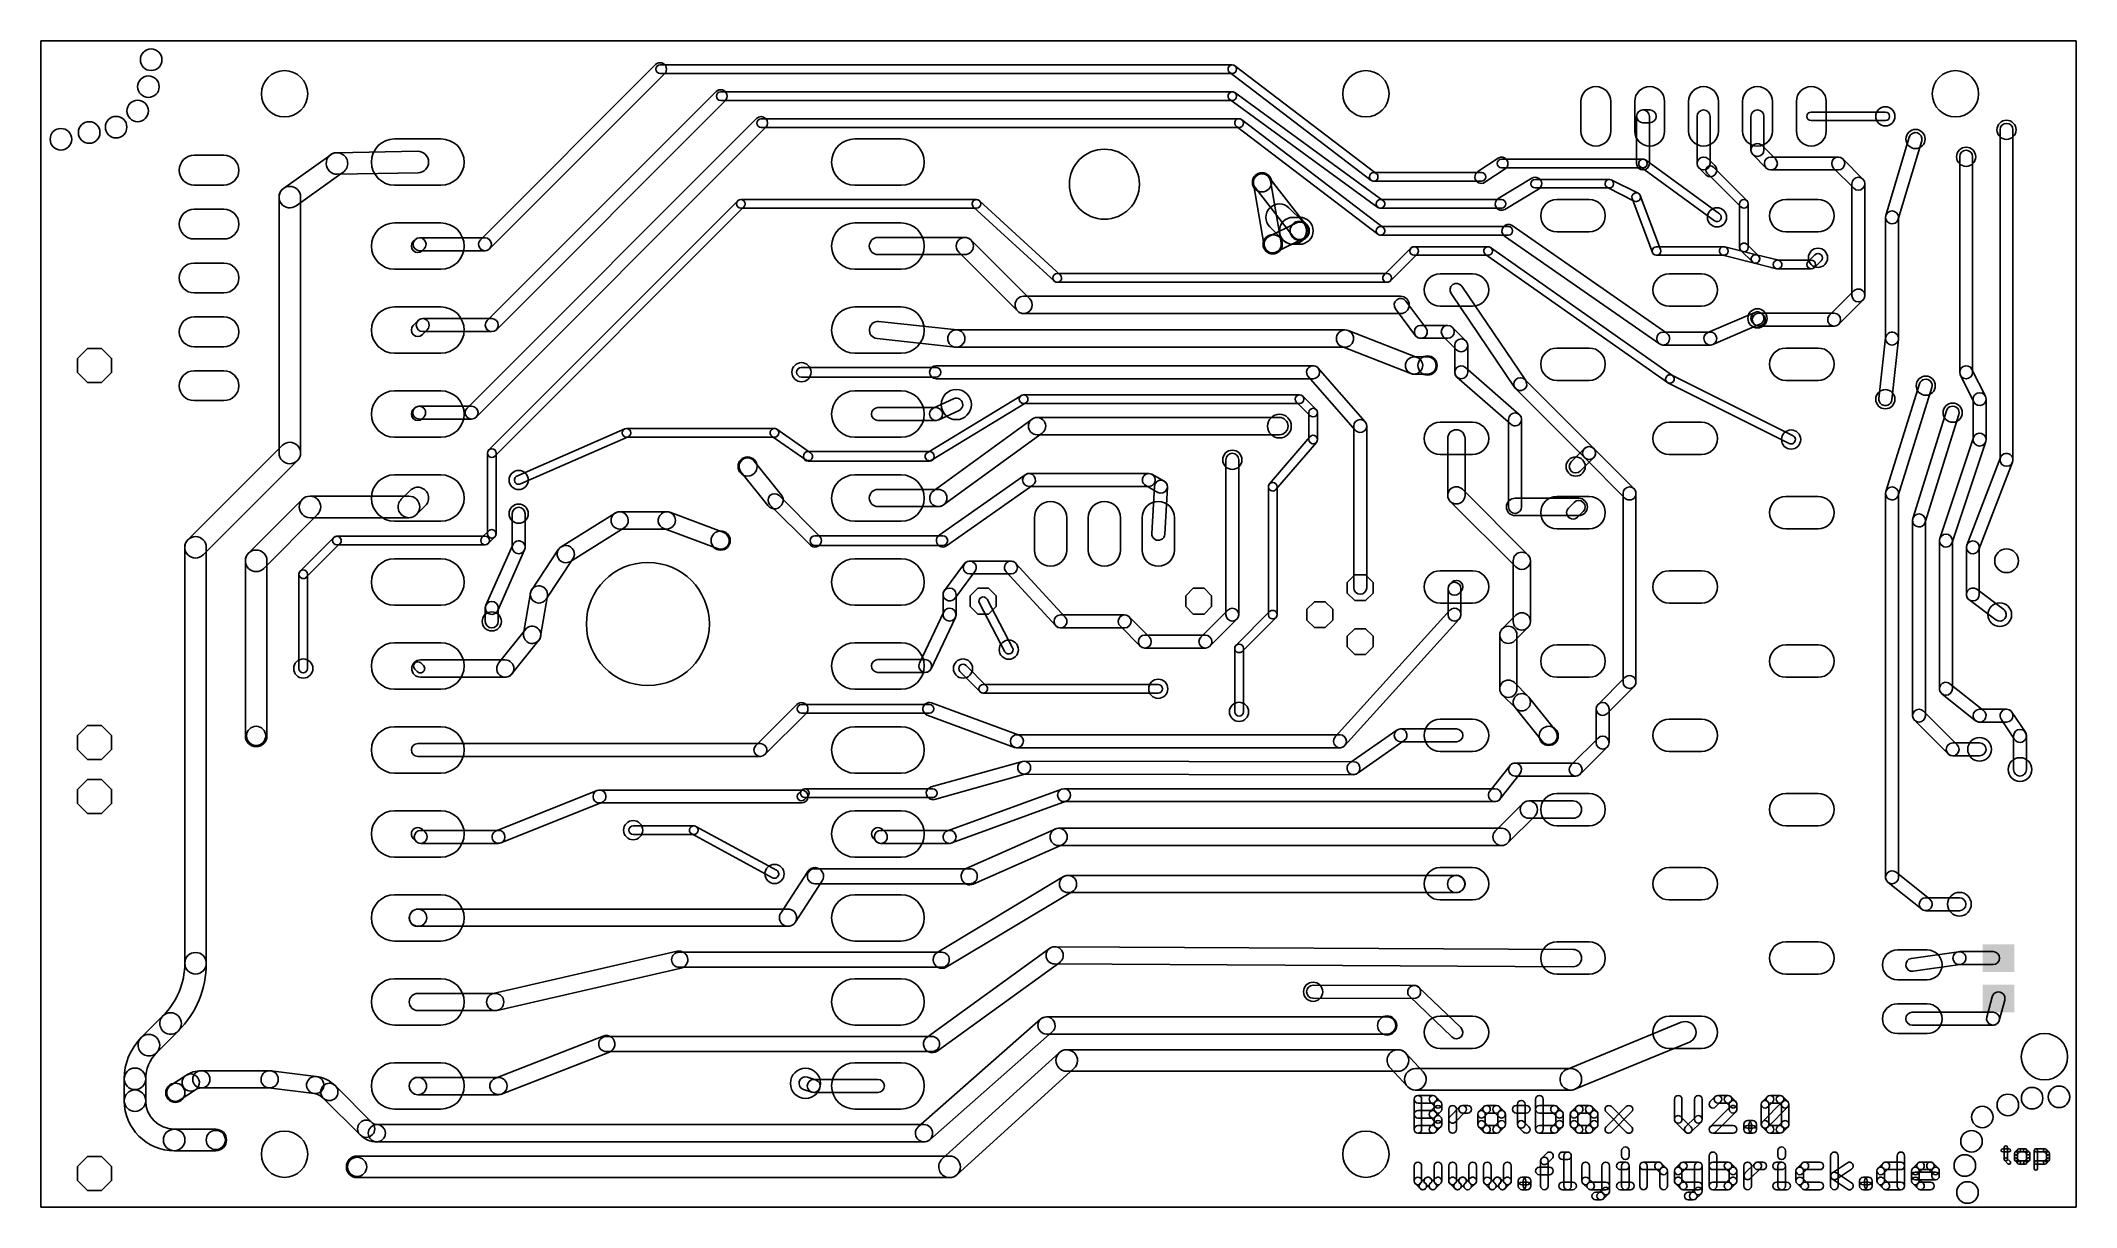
# Model space of a CAD drawing. Extents: x 0 to 96, y 0 to 55.
import ezdxf

# ---------------------------------------------------------------- set-up
doc = ezdxf.new("R2010")
doc.units = 0
for name, color, linetype in [('1', 14, 'CONTINUOUS'), ('17', 94, 'CONTINUOUS'), ('18', 94, 'CONTINUOUS'), ('20', 178, 'CONTINUOUS')]:
    doc.layers.add(name, color=color, linetype=linetype)

# ---------------------------------------------------------------- blocks, each defined once
blk = doc.blocks.new('LONGP100')
blk.add_lwpolyline([(-0.5, -0.5), (0.5, -0.5, 1), (0.5, 0.5), (-0.5, 0.5, 1)], format="xyb", close=True)
blk = doc.blocks.new('OCTAGONP')
blk.add_lwpolyline([(-0.5, -0.2071), (-0.5, 0.2071), (-0.2071, 0.5), (0.2071, 0.5), (0.5, 0.2071), (0.5, -0.2071), (0.2071, -0.5), (-0.2071, -0.5)], close=True)
blk = doc.blocks.new('RECT')
blk.add_solid([(-0.5, -0.5), (0.5, -0.5), (-0.5, 0.5), (0.5, 0.5)])
blk = doc.blocks.new('ROUNDP')
blk.add_circle((0, 0), 0.5)
blk = doc.blocks.new('ROUNDV')
blk.add_circle((0, 0), 0.5)

msp = doc.modelspace()

# ---------------------------------------------------------------- linework, layer by layer
at = {"layer": '1'}
for points in [[(21.1705, 45.187), (29.4255, 53.442, 1), (28.9945, 53.873), (20.7395, 45.618, 1)], [(29.21, 53.4543), (56.1975, 53.4543, 1), (56.1975, 53.8607), (29.21, 53.8607, 1)], [(56.0744, 53.4959), (62.7419, 48.4159, 1), (62.9881, 48.7391), (56.3206, 53.8191, 1)], [(21.488, 41.377), (32.283, 52.172, 1), (31.852, 52.603), (21.057, 41.808, 1)], [(32.0675, 52.1843), (56.1975, 52.1843, 1), (56.1975, 52.5907), (32.0675, 52.5907, 1)], [(56.078, 52.2232), (63.063, 47.1432, 1), (63.302, 47.4718), (56.317, 52.5518, 1)], [(20.5355, 37.2495), (34.188, 50.902, 1), (33.757, 51.333), (20.1045, 37.6805, 1)], [(33.9725, 50.9143), (56.515, 50.9143, 1), (56.515, 51.3207), (33.9725, 51.3207, 1)], [(56.3919, 50.9559), (63.0594, 45.8759, 1), (63.3056, 46.1991), (56.6381, 51.2791, 1)], [(75.8825, 51.7398), (75.565, 51.7398, 1), (75.565, 51.1302), (75.8825, 51.1302, 1)], [(75.2602, 51.435), (75.2602, 49.2125, 1), (75.8698, 49.2125), (75.8698, 51.435, 1)], [(78.1177, 51.435), (78.1177, 49.2125, 1), (78.7273, 49.2125), (78.7273, 51.435, 1)], [(80.6577, 51.435), (80.6577, 49.8475, 1), (81.2673, 49.8475), (81.2673, 51.435, 1)], [(86.995, 51.6382), (83.5025, 51.6382, 1), (83.5025, 51.2318), (86.995, 51.2318, 1)], [(93.0148, 35.2425), (93.0148, 50.8, 1), (92.4052, 50.8), (92.4052, 35.2425, 1)], [(80.747, 49.632), (81.382, 48.997, 1), (81.813, 49.428), (81.178, 50.063, 1)], [(87.6045, 46.5851), (88.7095, 50.2776, 1), (88.1255, 50.4524), (87.0205, 46.7599, 1)], [(13.6747, 49.6259), (11.4522, 48.0384, 1), (12.0428, 47.2116), (14.2653, 48.7991, 1)], [(17.776, 49.7879), (13.961, 49.7204, 1), (13.979, 48.7046), (17.794, 48.7721, 1)], [(68.1141, 48.3239), (69.0666, 48.9589, 1), (68.7284, 49.4661), (67.7759, 48.8311, 1)], [(75.565, 49.4157), (68.8975, 49.4157, 1), (68.8975, 49.0093), (75.565, 49.0093, 1)], [(79.177, 46.8368), (75.6845, 49.3768, 1), (75.4455, 49.0482), (78.938, 46.5082, 1)], [(78.207, 48.997), (78.5245, 48.6795, 1), (78.9555, 49.1105), (78.638, 49.428, 1)], [(78.5963, 48.7513), (80.1838, 47.1638, 1), (80.4712, 47.4512), (78.8837, 49.0387, 1)], [(81.5975, 48.9077), (84.7725, 48.9077, 1), (84.7725, 49.5173), (81.5975, 49.5173, 1)], [(84.557, 48.997), (85.5095, 48.0445, 1), (85.9405, 48.4755), (84.988, 49.428, 1)], [(90.5002, 49.53), (90.5002, 39.37, 1), (91.1098, 39.37), (91.1098, 49.53, 1)], [(11.2395, 47.625), (11.2395, 35.56, 1), (12.2555, 35.56), (12.2555, 47.625, 1)], [(58.5029, 45.4721), (57.9949, 48.3931, 1), (57.1941, 48.2539), (57.7021, 45.3329, 1)], [(57.2737, 48.074), (59.0517, 45.788, 1), (59.6933, 46.287), (57.9153, 48.573, 1)], [(62.865, 48.3743), (67.945, 48.3743, 1), (67.945, 48.7807), (62.865, 48.7807, 1)], [(69.0543, 47.0461), (70.6418, 47.9986, 1), (70.3282, 48.5214), (68.7407, 47.5689, 1)], [(70.485, 48.0568), (73.9775, 48.0568, 1), (73.9775, 48.4632), (70.485, 48.4632, 1)], [(75.3384, 47.8067), (74.0684, 48.4417, 1), (73.8866, 48.0783), (75.1566, 47.4433, 1)], [(85.4202, 48.26), (85.4202, 42.9895, 1), (86.0298, 42.9895), (86.0298, 48.26, 1)], [(21.4162, 35.4163), (33.1637, 47.1638, 1), (32.8763, 47.4512), (21.1288, 35.7037, 1)], [(33.02, 47.1043), (44.1325, 47.1043, 1), (44.1325, 47.5107), (33.02, 47.5107, 1)], [(43.9952, 47.1577), (47.8052, 43.6652, 1), (48.0798, 43.9648), (44.2698, 47.4573, 1)], [(59.504, 46.4865), (58.869, 47.1215, 1), (57.971, 46.2235), (58.606, 45.5885, 1)], [(63.1825, 47.1043), (68.8975, 47.1043, 1), (68.8975, 47.5107), (63.1825, 47.5107, 1)], [(76.3903, 45.1563), (75.4378, 47.6963, 1), (75.0572, 47.5537), (76.0097, 45.0137, 1)], [(80.1243, 47.3075), (80.1243, 45.2531, 1), (80.5307, 45.2531), (80.5307, 47.3075, 1)], [(59.1908, 46.401), (57.9208, 45.766, 1), (58.2842, 45.039), (59.5542, 45.674, 1)], [(59.3725, 46.6725), (59.055, 46.6725, 1), (59.055, 45.4025), (59.3725, 45.4025, 1)], [(63.1825, 45.8343), (69.215, 45.8343, 1), (69.215, 46.2407), (63.1825, 46.2407, 1)], [(69.0409, 45.7873), (76.3434, 40.7073, 1), (76.6916, 41.2077), (69.3891, 46.2877, 1)], [(87.6173, 40.9575), (87.6173, 46.6725, 1), (87.0077, 46.6725), (87.0077, 40.9575, 1)], [(18.0005, 45.1045), (18.083, 45.187, 1), (17.652, 45.618), (17.5695, 45.5355, 1)], [(17.8675, 45.0977), (20.955, 45.0977, 1), (20.955, 45.7073), (17.8675, 45.7073, 1)], [(39.485, 44.9136), (43.58, 44.9136, 1), (43.58, 45.7264), (39.485, 45.7264, 1)], [(43.2926, 45.0326), (46.0676, 42.2576, 1), (46.6424, 42.8324), (43.8674, 45.6074, 1)], [(63.6437, 43.6713), (64.9137, 44.9413, 1), (64.6263, 45.2287), (63.3563, 43.9587, 1)], [(64.77, 44.8818), (68.2625, 44.8818, 1), (68.2625, 45.2882), (64.77, 45.2882, 1)], [(68.1456, 44.9188), (76.7181, 38.8863, 1), (76.9519, 39.2187), (68.3794, 45.2512, 1)], [(79.375, 45.2882), (76.2, 45.2882, 1), (76.2, 44.8818), (79.375, 44.8818, 1)], [(80.9184, 44.9086), (79.4243, 45.2821, 1), (79.3257, 44.8879), (80.8198, 44.5143, 1)], [(80.1838, 45.1094), (80.7254, 44.5678, 1), (81.0128, 44.8552), (80.4712, 45.3968, 1)], [(81.9643, 44.6471), (80.9184, 44.9086, 1), (80.8198, 44.5143), (81.8657, 44.2529, 1)], [(83.5025, 44.6532), (81.915, 44.6532, 1), (81.915, 44.2468), (83.5025, 44.2468, 1)], [(83.6763, 44.9112), (83.3588, 44.5937, 1), (83.6462, 44.3063), (83.9637, 44.6238, 1)], [(47.9425, 43.6118), (63.5, 43.6118, 1), (63.5, 44.0182), (47.9425, 44.0182, 1)], [(66.5128, 43.0789), (69.5278, 38.6339, 1), (70.0322, 38.9761), (67.0172, 43.4211, 1)], [(85.5095, 43.205), (84.3665, 42.062, 1), (84.7975, 41.631), (85.9405, 42.774, 1)], [(46.355, 42.1386), (64.135, 42.1386, 1), (64.135, 42.9514), (46.355, 42.9514, 1)], [(63.8912, 42.3621), (64.8437, 41.0921, 1), (65.3313, 41.4579), (64.3788, 42.7279, 1)], [(18.0005, 41.1445), (18.233, 41.377, 1), (17.802, 41.808), (17.5695, 41.5755, 1)], [(18.0175, 41.2877), (21.2725, 41.2877, 1), (21.2725, 41.8973), (18.0175, 41.8973, 1)], [(39.441, 40.956), (43.136, 40.5535, 1), (43.224, 41.3615), (39.529, 41.764, 1)], [(43.18, 40.5511), (61.51, 40.5511, 1), (61.51, 41.3639), (43.18, 41.3639, 1)], [(61.3625, 40.5788), (64.6225, 39.3088, 1), (64.9175, 40.0662), (61.6575, 41.3362, 1)], [(65.0875, 40.9702), (66.3575, 40.9702, 1), (66.3575, 41.5798), (65.0875, 41.5798, 1)], [(66.142, 41.0595), (66.777, 40.4245, 1), (67.208, 40.8555), (66.573, 41.4905, 1)], [(78.8601, 40.6773), (81.0826, 41.6298, 1), (80.8424, 42.1902), (78.6199, 41.2377, 1)], [(81.2415, 42.062), (81.178, 42.1255, 1), (80.747, 41.6945), (80.8105, 41.631, 1)], [(84.582, 42.1513), (81.026, 42.1513, 1), (81.026, 41.5417), (84.582, 41.5417, 1)], [(66.6877, 40.64), (66.6877, 39.37, 1), (67.2973, 39.37), (67.2973, 40.64, 1)], [(76.5175, 40.6527), (78.74, 40.6527, 1), (78.74, 41.2623), (76.5175, 41.2623, 1)], [(87.2979, 38.0639), (87.6154, 40.9239, 1), (87.0096, 40.9911), (86.6921, 38.1311, 1)], [(42.2275, 39.5986), (35.8775, 39.5986, 1), (35.8775, 39.1414), (42.2275, 39.1414, 1)], [(60.0075, 39.6748), (42.2275, 39.6748, 1), (42.2275, 39.0652), (60.0075, 39.0652, 1)], [(62.4594, 37.0307), (60.2369, 39.5707, 1), (59.7781, 39.1693), (62.0006, 36.6293, 1)], [(64.77, 39.2811), (65.405, 39.2811, 1), (65.405, 40.0939), (64.77, 40.0939, 1)], [(66.7918, 39.1406), (69.3318, 36.9181, 1), (69.7332, 37.3769), (67.1932, 39.5994, 1)], [(90.5324, 39.2337), (91.1674, 37.9637, 1), (91.7126, 38.2363), (91.0776, 39.5063, 1)], [(69.5645, 38.5895), (72.8095, 35.3445, 1), (73.2405, 35.7755), (69.9955, 39.0205, 1)], [(76.7441, 38.8708), (82.4591, 36.0133, 1), (82.6409, 36.3767), (76.9259, 39.2342, 1)], [(87.6034, 33.5641), (89.1909, 38.6441, 1), (88.6091, 38.8259), (87.0216, 33.7459, 1)], [(91.1352, 38.1), (91.1352, 36.195, 1), (91.7448, 36.195), (91.7448, 38.1, 1)], [(18.0005, 37.1845), (18.0655, 37.2495, 1), (17.6345, 37.6805), (17.5695, 37.6155, 1)], [(17.85, 37.1602), (20.32, 37.1602, 1), (20.32, 37.7698), (17.85, 37.7698, 1)], [(39.485, 37.0952), (42.226, 37.0952, 1), (42.226, 37.7048), (39.485, 37.7048, 1)], [(46.2495, 38.2737), (41.8045, 35.5749, 1), (42.0155, 35.2276), (46.4605, 37.9263, 1)], [(42.3551, 37.1239), (43.3091, 37.5699, 1), (43.0509, 38.1221), (42.0969, 37.6761, 1)], [(59.3725, 38.3032), (46.355, 38.3032, 1), (46.355, 37.8968), (59.3725, 37.8968, 1)], [(60.1512, 37.6087), (59.5162, 38.2437, 1), (59.2288, 37.9563), (59.8638, 37.3213, 1)], [(60.2107, 36.195), (60.2107, 37.465, 1), (59.8043, 37.465), (59.8043, 36.195, 1)], [(69.2277, 37.1475), (69.2277, 33.02, 1), (69.8373, 33.02), (69.8373, 37.1475, 1)], [(88.8734, 32.2941), (90.4609, 37.3741, 1), (89.8791, 37.5559), (88.2916, 32.4759, 1)], [(27.5411, 36.6987), (22.4611, 34.4762, 1), (22.6239, 34.1038), (27.7039, 36.3263, 1)], [(34.6075, 36.7157), (27.6225, 36.7157, 1), (27.6225, 36.3093), (34.6075, 36.3093, 1)], [(36.3115, 35.5677), (34.724, 36.679, 1), (34.491, 36.346), (36.0785, 35.2348, 1)], [(42.5691, 33.1114), (47.2291, 36.5014, 1), (46.7509, 37.1586), (42.0909, 33.7686, 1)], [(46.99, 36.4236), (58.42, 36.4236, 1), (58.42, 37.2364), (46.99, 37.2364, 1)], [(62.5348, 29.21), (62.5348, 36.83, 1), (61.9252, 36.83), (61.9252, 29.21, 1)], [(66.3586, 36.25), (66.3586, 33.565, 1), (67.1714, 33.565), (67.1714, 36.25, 1)], [(91.1508, 36.2914), (89.5633, 31.5289, 1), (90.1417, 31.3361), (91.7292, 36.0986, 1)], [(11.3883, 35.9192), (6.9433, 31.4742, 1), (7.6617, 30.7558), (12.1067, 35.2008, 1)], [(21.4757, 31.75), (21.4757, 35.56, 1), (21.0693, 35.56), (21.0693, 31.75, 1)], [(41.91, 35.6299), (36.195, 35.6299, 1), (36.195, 35.1727), (41.91, 35.1727, 1)], [(56.5023, 27.94), (56.5023, 35.2425, 1), (55.8927, 35.2425), (55.8927, 27.94, 1)], [(58.2568, 33.8403), (60.1618, 36.0628, 1), (59.8532, 36.3272), (57.9482, 34.1047, 1)], [(72.6055, 34.7095), (73.2405, 35.3445, 1), (72.8095, 35.7755), (72.1745, 35.1405, 1)], [(72.8095, 35.3445), (74.7145, 33.4395, 1), (75.1455, 33.8705), (73.2405, 35.7755, 1)], [(91.407, 31.0056), (92.9945, 35.1331, 1), (92.4255, 35.3519), (90.838, 31.2244, 1)], [(33.0202, 34.6711), (34.2902, 33.0836, 1), (34.9248, 33.5914), (33.6548, 35.1789, 1)], [(46.4337, 34.5393), (42.3697, 31.6818, 1), (42.7203, 31.1832), (46.7843, 34.0407, 1)], [(52.2605, 34.5948), (46.609, 34.5948, 1), (46.609, 33.9852), (52.2605, 33.9852, 1)], [(52.98, 34.2389), (52.4085, 34.5564, 1), (52.1125, 34.0236), (52.684, 33.7061, 1)], [(17.7242, 32.6608), (18.1442, 33.0808, 1), (17.4258, 33.7992), (17.0058, 33.3792, 1)], [(34.392, 33.122), (36.297, 31.217, 1), (36.728, 31.648), (34.823, 33.553, 1)], [(39.485, 33.0336), (42.33, 33.0336, 1), (42.33, 33.8464), (39.485, 33.8464, 1)], [(53.0093, 31.7326), (53.1363, 33.9551, 1), (52.5277, 33.9899), (52.4007, 31.7674, 1)], [(58.3057, 27.94), (58.3057, 33.9725, 1), (57.8993, 33.9725), (57.8993, 27.94, 1)], [(66.4776, 33.2776), (69.5626, 30.1926, 1), (70.1374, 30.7674), (67.0524, 33.8524, 1)], [(74.6252, 33.655), (74.6252, 24.765, 1), (75.2348, 24.765), (75.2348, 33.655, 1)], [(87.6173, 15.5575), (87.6173, 33.655, 1), (87.0077, 33.655), (87.0077, 15.5575, 1)], [(10.5192, 30.1208), (13.0592, 32.6608, 1), (12.3408, 33.3792), (9.8008, 30.8392, 1)], [(12.7, 32.512), (17.365, 32.512, 1), (17.365, 33.528), (12.7, 33.528, 1)], [(22.8473, 31.115), (22.8473, 32.7025, 1), (22.2377, 32.7025), (22.2377, 31.115, 1)], [(27.0896, 32.7296), (24.5496, 31.1421, 1), (24.9804, 30.4529), (27.5204, 32.0404, 1)], [(29.5275, 32.7914), (27.305, 32.7914, 1), (27.305, 31.9786), (29.5275, 31.9786, 1)], [(32.2102, 31.813), (29.6702, 32.7655, 1), (29.3848, 32.0045), (31.9248, 31.052, 1)], [(69.5325, 32.6136), (72.535, 32.6136, 1), (72.535, 33.4264), (69.5325, 33.4264, 1)], [(72.3195, 33.2355), (72.0495, 32.9655, 1), (72.4805, 32.5345), (72.7505, 32.8045, 1)], [(88.8873, 23.1775), (88.8873, 32.385, 1), (88.2777, 32.385), (88.2777, 23.1775, 1)], [(21.0987, 31.2888), (21.4162, 31.6063, 1), (21.1288, 31.8937), (20.8113, 31.5762, 1)], [(89.5477, 31.4325), (89.5477, 24.4475, 1), (90.1573, 24.4475), (90.1573, 31.4325, 1)], [(6.7945, 31.115), (6.7945, 11.506, 1), (7.8105, 11.506), (7.8105, 31.115, 1)], [(10.668, 22.225), (10.668, 30.48, 1), (9.652, 30.48), (9.652, 22.225, 1)], [(12.5262, 29.7013), (14.1137, 31.2888, 1), (13.8263, 31.5762), (12.2388, 29.9887, 1)], [(13.97, 31.2293), (20.955, 31.2293, 1), (20.955, 31.6357), (13.97, 31.6357, 1)], [(21.551, 28.1337), (22.821, 30.9912, 1), (22.264, 31.2388), (20.994, 28.3813, 1)], [(24.4269, 31.0229), (23.1569, 29.1179, 1), (23.8331, 28.6671), (25.1031, 30.5721, 1)], [(42.545, 31.6611), (36.5125, 31.6611, 1), (36.5125, 31.2039), (42.545, 31.2039, 1)], [(69.4436, 30.48), (69.4436, 27.6225, 1), (70.2564, 27.6225), (70.2564, 30.48, 1)], [(91.4273, 28.8925), (91.4273, 31.115, 1), (90.8177, 31.115), (90.8177, 28.8925, 1)], [(12.5857, 25.4), (12.5857, 29.845, 1), (12.1793, 29.845), (12.1793, 25.4, 1)], [(43.1063, 28.7096), (44.0588, 29.9796, 1), (43.5712, 30.3454), (42.6187, 29.0754, 1)], [(43.815, 29.8577), (45.755, 29.8577, 1), (45.755, 30.4673), (43.815, 30.4673, 1)], [(45.5308, 29.956), (47.8708, 27.416, 1), (48.3192, 27.829), (45.9792, 30.369, 1)], [(23.0941, 28.9593), (22.7766, 27.0543, 1), (23.5784, 26.9207), (23.8959, 28.8257, 1)], [(43.1673, 27.94), (43.1673, 28.8925, 1), (42.5577, 28.8925), (42.5577, 27.94, 1)], [(66.8905, 28.9445), (66.9805, 29.0345, 1), (66.5495, 29.4655), (66.4595, 29.3755, 1)], [(66.9798, 27.94), (66.9798, 29.16, 1), (66.3702, 29.16), (66.3702, 27.94, 1)], [(92.5754, 28.1838), (91.3054, 29.1363, 1), (90.9396, 28.6487), (92.2096, 27.6962, 1)], [(21.5773, 27.6225), (21.5773, 28.2575, 1), (20.9677, 28.2575), (20.9677, 27.6225, 1)], [(41.9878, 25.3892), (43.1378, 27.8092, 1), (42.5872, 28.0708), (41.4372, 25.6508, 1)], [(45.8362, 26.3838), (44.6297, 28.6698, 1), (44.2703, 28.4802), (45.4768, 26.1942, 1)], [(48.095, 27.3177), (51.1175, 27.3177, 1), (51.1175, 27.9273), (48.095, 27.9273, 1)], [(50.902, 27.407), (51.8545, 26.4545, 1), (52.2855, 26.8855), (51.333, 27.838, 1)], [(55.143, 26.4545), (56.413, 27.7245, 1), (55.982, 28.1555), (54.712, 26.8855, 1)], [(56.6587, 26.2088), (58.2462, 27.7963, 1), (57.9588, 28.0837), (56.3713, 26.4962, 1)], [(61.5036, 21.7666), (66.9011, 27.7356, 1), (66.4489, 28.1444), (61.0514, 22.1754, 1)], [(69.5626, 27.9099), (68.9276, 27.2749, 1), (69.5024, 26.7001), (70.1374, 27.3351, 1)], [(22.8602, 27.2414), (21.5902, 25.6539, 1), (22.2248, 25.1461), (23.4948, 26.7336, 1)], [(52.07, 26.3652), (54.9275, 26.3652, 1), (54.9275, 26.9748), (52.07, 26.9748, 1)], [(68.8086, 26.9875), (68.8086, 24.4475, 1), (69.6214, 24.4475), (69.6214, 26.9875, 1)], [(56.7182, 23.3585), (56.7182, 26.3525, 1), (56.3118, 26.3525), (56.3118, 23.3585, 1)], [(21.9075, 25.8064), (17.905, 25.8064, 1), (17.905, 24.9936), (21.9075, 24.9936, 1)], [(18.0487, 25.5437), (17.9287, 25.6637, 1), (17.6413, 25.3763), (17.7613, 25.2563, 1)], [(39.485, 25.2152), (41.7125, 25.2152, 1), (41.7125, 25.8248), (39.485, 25.8248, 1)], [(44.5937, 24.5912), (43.6412, 25.5437, 1), (43.3538, 25.2563), (44.3063, 24.3038, 1)], [(74.7145, 24.9805), (73.4445, 23.7105, 1), (73.8755, 23.2795), (75.1455, 24.5495, 1)], [(52.705, 24.6507), (44.45, 24.6507, 1), (44.45, 24.2443), (52.705, 24.2443, 1)], [(68.9276, 24.1601), (69.5626, 23.5251, 1), (70.1374, 24.0999), (69.5024, 24.7349, 1)], [(69.5327, 23.5586), (70.8027, 21.9711, 1), (71.4373, 22.4789), (70.1673, 24.0664, 1)], [(89.6621, 24.2095), (91.2496, 22.9395, 1), (91.6304, 23.4155), (90.0429, 24.6855, 1)], [(34.158, 21.3445), (36.093, 23.2795, 1), (35.662, 23.7105), (33.727, 21.7755, 1)], [(35.8775, 23.2918), (41.91, 23.2918, 1), (41.91, 23.6982), (35.8775, 23.6982, 1)], [(41.8044, 23.2091), (45.9319, 21.6851, 1), (46.1431, 22.2569), (42.0156, 23.7809, 1)], [(73.3552, 23.495), (73.3552, 21.9075, 1), (73.9648, 21.9075), (73.9648, 23.495, 1)], [(90.3855, 21.8055), (88.798, 23.393, 1), (88.367, 22.962), (89.9545, 21.3745, 1)], [(91.44, 22.8727), (92.71, 22.8727, 1), (92.71, 23.4823), (91.44, 23.4823, 1)], [(92.4564, 23.0084), (93.0914, 22.0559, 1), (93.5986, 22.3941), (92.9636, 23.3466, 1)], [(46.0375, 21.6662), (61.2775, 21.6662, 1), (61.2775, 22.2758), (46.0375, 22.2758, 1)], [(63.9607, 22.5001), (61.7382, 20.9511, 1), (62.0868, 20.4509), (64.3093, 21.9999, 1)], [(66.765, 22.5548), (64.135, 22.5548, 1), (64.135, 21.9452), (66.765, 21.9452, 1)], [(73.4445, 22.123), (72.1745, 20.853, 1), (72.6055, 20.422), (73.8755, 21.692, 1)], [(93.0402, 22.225), (93.0402, 20.6375, 1), (93.6498, 20.6375), (93.6498, 22.225, 1)], [(17.785, 21.2552), (33.9425, 21.2552, 1), (33.9425, 21.8648), (17.785, 21.8648, 1)], [(91.44, 21.8948), (90.17, 21.8948, 1), (90.17, 21.2852), (91.44, 21.2852, 1)], [(46.2983, 21.0196), (41.987, 19.8199, 1), (42.1505, 19.2326), (46.4617, 20.4324, 1)], [(61.913, 21.0058), (46.3805, 21.0308, 1), (46.3795, 20.4212), (61.912, 20.3962, 1)], [(69.2933, 20.8264), (68.3408, 19.6199, 1), (68.8192, 19.2421), (69.7717, 20.4486, 1)], [(72.39, 20.9423), (69.5325, 20.9423, 1), (69.5325, 20.3327), (72.39, 20.3327, 1)], [(26.2393, 19.6505), (21.4768, 17.7455, 1), (21.7032, 17.1795), (26.4657, 19.0845, 1)], [(35.8775, 19.6723), (26.3525, 19.6723, 1), (26.3525, 19.0627), (35.8775, 19.0627, 1)], [(35.8926, 19.6699), (35.7338, 19.5112, 1), (36.0212, 19.2238), (36.1799, 19.3826, 1)], [(42.0688, 19.7294), (36.0363, 19.7294, 1), (36.0363, 19.3231), (42.0688, 19.3231, 1)], [(48.1556, 19.7174), (42.7581, 17.7489, 1), (42.9669, 17.1761), (48.3644, 19.1446, 1)], [(68.58, 19.7358), (48.26, 19.7358, 1), (48.26, 19.1262), (68.58, 19.1262, 1)], [(69.1849, 17.1751), (70.4724, 18.4626, 1), (69.8976, 19.0374), (68.6101, 17.7499, 1)], [(70.185, 18.3436), (72.265, 18.3436, 1), (72.265, 19.1564), (70.185, 19.1564, 1)], [(18.138, 17.678), (18.0005, 17.8155, 1), (17.5695, 17.3845), (17.707, 17.247, 1)], [(21.59, 17.7673), (17.9225, 17.7673, 1), (17.9225, 17.1577), (21.59, 17.1577, 1)], [(30.7975, 17.9832), (27.94, 17.9832, 1), (27.94, 17.5768), (30.7975, 17.5768, 1)], [(34.7043, 15.8949), (30.8943, 17.9587, 1), (30.7007, 17.6013), (34.5107, 15.5376, 1)], [(39.838, 17.678), (39.7005, 17.8155, 1), (39.2695, 17.3845), (39.407, 17.247, 1)], [(42.8625, 17.7673), (39.6225, 17.7673, 1), (39.6225, 17.1577), (42.8625, 17.1577, 1)], [(43.9794, 15.2366), (48.1704, 17.0908, 1), (47.8416, 17.8342), (43.6506, 15.98, 1)], [(48.006, 17.0561), (68.8975, 17.0561, 1), (68.8975, 17.8689), (48.006, 17.8689, 1)], [(35.5833, 13.4312), (36.8533, 15.387, 1), (36.1717, 15.8296), (34.9017, 13.8738, 1)], [(36.5125, 15.2527), (43.815, 15.2527, 1), (43.815, 15.9639), (36.5125, 15.9639, 1)], [(48.2416, 15.5886), (42.2853, 12.0199, 1), (42.7031, 11.3227), (48.6594, 14.8914, 1)], [(66.755, 15.6464), (48.4505, 15.6464, 1), (48.4505, 14.8336), (66.755, 14.8336, 1)], [(66.4776, 15.5374), (66.4676, 15.5274, 1), (67.0424, 14.9526), (67.0524, 14.9626, 1)], [(89.0904, 14.5255), (87.5029, 15.7955, 1), (87.1221, 15.3195), (88.7096, 14.0495, 1)], [(90.4875, 14.5923), (88.9, 14.5923, 1), (88.9, 13.9827), (90.4875, 13.9827, 1)], [(18.0724, 13.3526), (18.0849, 13.3651, 1), (17.5101, 13.9399), (17.4976, 13.9274, 1)], [(17.7975, 13.2461), (35.2425, 13.2461, 1), (35.2425, 14.0589), (17.7975, 14.0589, 1)], [(5.767, 9.0254, 1), (6.4854, 8.307, 0.1989), (7.8105, 11.506, 1), (6.7945, 11.506, -0.1989)], [(30.0208, 12.0674), (21.3441, 10.0761, 1), (21.5259, 9.2839), (30.2026, 11.2752, 1)], [(42.4942, 12.0269), (30.1117, 12.0269, 1), (30.1117, 11.3157), (42.4942, 11.3157, 1)], [(42.2752, 7.3669), (48.0562, 11.5477, 1), (47.5798, 12.2063), (41.7988, 8.0255, 1)], [(47.8159, 11.4706), (72.2629, 11.3436, 1), (72.2671, 12.1564), (47.8201, 12.2834, 1)], [(88.3081, 11.1283), (90.5306, 11.4458, 1), (90.4444, 12.0492), (88.2219, 11.7317, 1)], [(90.4875, 11.4427), (92.075, 11.4427, 1), (92.075, 12.0523), (90.4875, 12.0523, 1)], [(21.435, 10.0864), (17.785, 10.0864, 1), (17.785, 9.2736), (21.435, 9.2736, 1)], [(64.7753, 10.4598), (60.0078, 10.4648, 1), (60.0072, 9.8552), (64.7747, 9.8502, 1)], [(66.9758, 8.4702), (64.9858, 10.3752, 1), (64.5642, 9.9348), (66.5542, 8.0298, 1)], [(92.3696, 8.8117), (92.6236, 9.7667, 1), (92.0344, 9.9233), (91.7804, 8.9683, 1)], [(5.767, 9.0254), (4.7434, 8.0018, 1), (5.4618, 7.2834), (6.4854, 8.307, 1)], [(41.9243, 3.1873), (47.7028, 8.2673, 1), (47.1662, 8.8777), (41.3877, 3.7977, 1)], [(47.4345, 8.1661), (63.5, 8.1661, 1), (63.5, 8.9789), (47.4345, 8.9789, 1)], [(72.3555, 5.5626), (77.753, 7.7801, 1), (77.367, 8.7199), (71.9695, 6.5024, 1)], [(88.265, 8.5852), (92.075, 8.5852, 1), (92.075, 9.1948), (88.265, 9.1948, 1)], [(5.4618, 7.2834, 1), (4.7434, 8.0018, 0.1989), (3.937, 6.0551, 1), (4.953, 6.0551, -0.1989)], [(21.7377, 5.3364), (26.8177, 7.3176, 1), (26.5223, 8.0748), (21.4423, 6.0936, 1)], [(26.67, 7.3406), (42.037, 7.3406, 1), (42.037, 8.0518), (26.67, 8.0518, 1)], [(43.204, 1.5289), (48.7285, 6.5454, 1), (48.0455, 7.2976), (42.521, 2.2811, 1)], [(48.387, 6.4135), (64.008, 6.4135, 1), (64.008, 7.4295), (48.387, 7.4295, 1)], [(63.6357, 6.5758), (64.4612, 5.6868, 1), (65.2058, 6.3782), (64.3803, 7.2672, 1)], [(3.937, 6.0551), (3.937, 5.0263, 1), (4.953, 5.0263), (4.953, 6.0551, 1)], [(6.5754, 5.0594), (7.3017, 5.5435, 1), (6.8508, 6.2198), (6.1246, 5.7356, 1)], [(7.5744, 5.6261, 1), (7.5744, 6.4389, 0.1481), (6.8508, 6.2198, 1), (7.3017, 5.5435, -0.1481)], [(7.5744, 5.6261), (10.795, 5.6261, 1), (10.795, 6.4389), (7.5744, 6.4389, 1)], [(10.7446, 5.6292), (12.8948, 5.3605, 1), (12.9957, 6.167), (10.8454, 6.4358, 1)], [(13.3254, 5.1499, 1), (13.9001, 5.7246, 0.1668), (12.9957, 6.167, 1), (12.8948, 5.3605, -0.1668)], [(13.3254, 5.1499), (15.0622, 3.4131, 1), (15.6369, 3.9878), (13.9001, 5.7246, 1)], [(17.4976, 5.4326), (17.5026, 5.4276, 1), (18.0774, 6.0024), (18.0724, 6.0074, 1)], [(17.79, 5.3086), (21.59, 5.3086, 1), (21.59, 6.1214), (17.79, 6.1214, 1)], [(36.5459, 6.0106), (36.1599, 6.1326, 1), (35.9761, 5.5514), (36.3621, 5.4294, 1)], [(39.485, 6.0248), (36.454, 6.0248, 1), (36.454, 5.4152), (39.485, 5.4152, 1)], [(64.8335, 5.5245), (72.1625, 5.5245, 1), (72.1625, 6.5405), (64.8335, 6.5405, 1)], [(4.953, 5.0263, 1), (3.937, 5.0263, 0.4142), (6.2963, 2.667, 1), (6.2963, 3.683, -0.4142)], [(65.1256, 3.6703), (65.1256, 5.0939, 1), (64.77, 5.0939), (64.77, 3.6703, 1)], [(64.9478, 4.9161), (65.6596, 4.9161, 1), (65.6596, 5.2717), (64.9478, 5.2717, 1)], [(65.5339, 4.9682), (65.7712, 4.7309, 1), (66.0226, 4.9824), (65.7853, 5.2196, 1)], [(65.7191, 4.8566), (65.7191, 4.6194, 1), (66.0747, 4.6194), (66.0747, 4.8566, 1)], [(69.6459, 4.8566), (69.6459, 3.9076, 1), (70.0015, 3.9076), (70.0015, 4.8566, 1)], [(70.5, 5.0939), (70.5, 3.6703, 1), (70.8556, 3.6703), (70.8556, 5.0939, 1)], [(77.0487, 5.0939), (77.0487, 4.1448, 1), (77.4043, 4.1448), (77.4043, 5.0939, 1)], [(78.3533, 4.1448), (78.3533, 5.0939, 1), (77.9977, 5.0939), (77.9977, 4.1448, 1)], [(78.9752, 5.2196), (78.7379, 4.9824, 1), (78.9894, 4.7309), (79.2266, 4.9682, 1)], [(79.5754, 5.2717), (79.1009, 5.2717, 1), (79.1009, 4.9161), (79.5754, 4.9161, 1)], [(79.9384, 4.9824), (79.7012, 5.2196, 1), (79.4497, 4.9682), (79.687, 4.7309, 1)], [(79.9905, 4.6194), (79.9905, 4.8566, 1), (79.6349, 4.8566), (79.6349, 4.6194, 1)], [(81.4451, 4.7309), (81.6824, 4.9682, 1), (81.4309, 5.2196), (81.1936, 4.9824, 1)], [(81.4451, 3.7818), (82.3942, 4.7309, 1), (82.1427, 4.9824), (81.1936, 4.0333, 1)], [(81.4972, 3.9076), (81.4972, 4.8566, 1), (81.1416, 4.8566), (81.1416, 3.9076, 1)], [(81.5566, 4.9161), (82.0312, 4.9161, 1), (82.0312, 5.2717), (81.5566, 5.2717, 1)], [(81.9054, 4.9682), (82.1427, 4.7309, 1), (82.3942, 4.9824), (82.1569, 5.2196, 1)], [(82.0906, 4.8566), (82.0906, 3.9076, 1), (82.4462, 3.9076), (82.4462, 4.8566, 1)], [(15.6369, 3.9878, 1), (15.0622, 3.4131, 0.1989), (15.8516, 3.0861, 1), (15.8516, 3.8989, -0.1989)], [(15.8516, 3.0861), (41.656, 3.0861, 1), (41.656, 3.8989), (15.8516, 3.8989, 1)], [(64.9478, 4.2043), (65.6596, 4.2043, 1), (65.6596, 4.5599), (64.9478, 4.5599, 1)], [(65.6596, 3.8481), (64.9478, 3.8481, 1), (64.9478, 3.4925), (65.6596, 3.4925, 1)], [(65.7712, 4.7451), (65.5339, 4.5078, 1), (65.7853, 4.2564), (66.0226, 4.4937, 1)], [(65.5339, 4.2564), (65.7712, 4.0191, 1), (66.0226, 4.2706), (65.7853, 4.5078, 1)], [(65.7712, 4.0333), (65.5339, 3.796, 1), (65.7853, 3.5446), (66.0226, 3.7818, 1)], [(65.7191, 4.1448), (65.7191, 3.9076, 1), (66.0747, 3.9076), (66.0747, 4.1448, 1)], [(66.7107, 4.0191), (67.1852, 4.4937, 1), (66.9338, 4.7451), (66.4592, 4.2706, 1)], [(66.7628, 3.6703), (66.7628, 4.6194, 1), (66.4072, 4.6194), (66.4072, 3.6703, 1)], [(67.0595, 4.4416), (67.2968, 4.4416, 1), (67.2968, 4.7972), (67.0595, 4.7972, 1)], [(68.0608, 4.7451), (67.8235, 4.5078, 1), (68.075, 4.2564), (68.3122, 4.4937, 1)], [(67.8235, 3.7818), (68.0608, 3.5446, 1), (68.3122, 3.796), (68.075, 4.0333, 1)], [(67.7715, 4.3821), (67.7715, 3.9076, 1), (68.1271, 3.9076), (68.1271, 4.3821, 1)], [(68.6611, 4.7972), (68.1865, 4.7972, 1), (68.1865, 4.4416), (68.6611, 4.4416, 1)], [(68.1865, 3.4925), (68.6611, 3.4925, 1), (68.6611, 3.8481), (68.1865, 3.8481, 1)], [(69.0241, 4.5078), (68.7868, 4.7451, 1), (68.5353, 4.4937), (68.7726, 4.2564, 1)], [(68.7868, 3.5446), (69.0241, 3.7818, 1), (68.7726, 4.0333), (68.5353, 3.796, 1)], [(69.0761, 3.9076), (69.0761, 4.3821, 1), (68.7205, 4.3821), (68.7205, 3.9076, 1)], [(69.5864, 4.4416), (70.0609, 4.4416, 1), (70.0609, 4.7972), (69.5864, 4.7972, 1)], [(69.698, 3.7818), (69.9352, 3.5446, 1), (70.1867, 3.796), (69.9494, 4.0333, 1)], [(71.3897, 4.7972), (70.6778, 4.7972, 1), (70.6778, 4.4416), (71.3897, 4.4416, 1)], [(70.6778, 3.4925), (71.3897, 3.4925, 1), (71.3897, 3.8481), (70.6778, 3.8481, 1)], [(71.7526, 4.5078), (71.5154, 4.7451, 1), (71.2639, 4.4937), (71.5012, 4.2564, 1)], [(71.5154, 3.5446), (71.7526, 3.7818, 1), (71.5012, 4.0333), (71.2639, 3.796, 1)], [(71.8047, 3.9076), (71.8047, 4.3821, 1), (71.4491, 4.3821), (71.4491, 3.9076, 1)], [(72.4265, 4.7451), (72.1893, 4.5078, 1), (72.4407, 4.2564), (72.678, 4.4937, 1)], [(72.1372, 4.3821), (72.1372, 3.9076, 1), (72.4928, 3.9076), (72.4928, 4.3821, 1)], [(72.1893, 3.7818), (72.4265, 3.5446, 1), (72.678, 3.796), (72.4407, 4.0333, 1)], [(73.0268, 4.7972), (72.5523, 4.7972, 1), (72.5523, 4.4416), (73.0268, 4.4416, 1)], [(72.5523, 3.4925), (73.0268, 3.4925, 1), (73.0268, 3.8481), (72.5523, 3.8481, 1)], [(73.3898, 4.5078), (73.1525, 4.7451, 1), (72.9011, 4.4937), (73.1384, 4.2564, 1)], [(73.1525, 3.5446), (73.3898, 3.7818, 1), (73.1384, 4.0333), (72.9011, 3.796, 1)], [(73.4419, 3.9076), (73.4419, 4.3821, 1), (73.0863, 4.3821), (73.0863, 3.9076, 1)], [(73.8264, 4.4937), (74.7755, 3.5446, 1), (75.027, 3.796), (74.0779, 4.7451, 1)], [(74.0779, 3.5446), (75.027, 4.4937, 1), (74.7755, 4.7451), (73.8264, 3.796, 1)], [(77.1007, 4.0191), (77.5753, 3.5446, 1), (77.8267, 3.796), (77.3522, 4.2706, 1)], [(77.8267, 3.5446), (78.3013, 4.0191, 1), (78.0498, 4.2706), (77.5753, 3.796, 1)], [(78.9894, 3.5446), (79.9384, 4.4937, 1), (79.687, 4.7451), (78.7379, 3.796, 1)], [(79.8127, 3.8481), (78.8636, 3.8481, 1), (78.8636, 3.4925), (79.8127, 3.4925, 1)], [(80.6786, 3.6703), (80.6786, 3.9076, 1), (80.323, 3.9076), (80.323, 3.6703, 1)], [(80.5008, 3.7298), (80.7381, 3.7298, 1), (80.7381, 4.0854), (80.5008, 4.0854, 1)], [(80.7381, 3.8481), (80.5008, 3.8481, 1), (80.5008, 3.4925), (80.7381, 3.4925, 1)], [(80.5603, 3.9076), (80.5603, 3.6703, 1), (80.9159, 3.6703), (80.9159, 3.9076, 1)], [(81.6824, 3.796), (81.4451, 4.0333, 1), (81.1936, 3.7818), (81.4309, 3.5446, 1)], [(82.0312, 3.8481), (81.5566, 3.8481, 1), (81.5566, 3.4925), (82.0312, 3.4925, 1)], [(82.1427, 4.0333), (81.9054, 3.796, 1), (82.1569, 3.5446), (82.3942, 3.7818, 1)], [(6.2963, 2.667), (8.255, 2.667, 1), (8.255, 3.683), (6.2963, 3.683, 1)], [(92.6001, 2.8285), (92.6001, 2.2523, 1), (92.7525, 2.2523), (92.7525, 2.8285, 1)], [(14.9225, 1.397), (42.8625, 1.397, 1), (42.8625, 2.413), (14.9225, 2.413, 1)], [(64.77, 1.9524), (64.77, 1.2406, 1), (65.1256, 1.2406), (65.1256, 1.9524, 1)], [(66.0747, 1.2406), (66.0747, 1.9524, 1), (65.7191, 1.9524), (65.7191, 1.2406, 1)], [(66.4072, 1.9524), (66.4072, 1.2406, 1), (66.7628, 1.2406), (66.7628, 1.9524, 1)], [(67.7118, 1.2406), (67.7118, 1.9524, 1), (67.3562, 1.9524), (67.3562, 1.2406, 1)], [(68.0443, 1.9524), (68.0443, 1.2406, 1), (68.3999, 1.2406), (68.3999, 1.9524, 1)], [(69.349, 1.2406), (69.349, 1.9524, 1), (68.9934, 1.9524), (68.9934, 1.2406, 1)], [(71.0408, 2.0639), (71.2781, 2.3012, 1), (71.0267, 2.5526), (70.7894, 2.3154, 1)], [(71.0929, 1.0033), (71.0929, 2.1896, 1), (70.7373, 2.1896), (70.7373, 1.0033, 1)], [(71.7693, 2.2491), (72.0066, 2.2491, 1), (72.0066, 2.6047), (71.7693, 2.6047, 1)], [(71.8288, 2.4269), (71.8288, 1.0033, 1), (72.1844, 1.0033), (72.1844, 2.4269, 1)], [(72.6829, 1.9524), (72.6829, 1.2406, 1), (73.0385, 1.2406), (73.0385, 1.9524, 1)], [(73.632, 1.9524), (73.632, 0.766, 1), (73.9876, 0.766), (73.9876, 1.9524, 1)], [(74.4979, 1.7746), (74.7351, 1.7746, 1), (74.7351, 2.1302), (74.4979, 2.1302, 1)], [(74.5573, 2.6642), (74.5573, 2.4269, 1), (74.9129, 2.4269), (74.9129, 2.6642, 1)], [(74.5573, 1.9524), (74.5573, 1.0033, 1), (74.9129, 1.0033), (74.9129, 1.9524, 1)], [(75.7671, 1.0033), (75.7671, 1.9524, 1), (75.4115, 1.9524), (75.4115, 1.0033, 1)], [(75.5893, 1.7746), (76.3011, 1.7746, 1), (76.3011, 2.1302), (75.5893, 2.1302, 1)], [(76.1754, 1.8267), (76.4127, 1.5894, 1), (76.6641, 1.8408), (76.4268, 2.0781, 1)], [(77.338, 2.0781), (77.1007, 1.8408, 1), (77.3522, 1.5894), (77.5895, 1.8267, 1)], [(78.1755, 2.1302), (77.4637, 2.1302, 1), (77.4637, 1.7746), (78.1755, 1.7746, 1)], [(78.3533, 0.766), (78.3533, 1.9524, 1), (77.9977, 1.9524), (77.9977, 0.766, 1)], [(78.6858, 2.4269), (78.6858, 1.0033, 1), (79.0414, 1.0033), (79.0414, 2.4269, 1)], [(79.5754, 2.1302), (78.8636, 2.1302, 1), (78.8636, 1.7746), (79.5754, 1.7746, 1)], [(79.9384, 1.8408), (79.7012, 2.0781, 1), (79.4497, 1.8267), (79.687, 1.5894, 1)], [(80.6786, 1.0033), (80.6786, 1.9524, 1), (80.323, 1.9524), (80.323, 1.0033, 1)], [(80.6265, 1.3521), (81.101, 1.8267, 1), (80.8496, 2.0781), (80.3751, 1.6036, 1)], [(80.9753, 1.7746), (81.2126, 1.7746, 1), (81.2126, 2.1302), (80.9753, 2.1302, 1)], [(81.8651, 1.7746), (82.1024, 1.7746, 1), (82.1024, 2.1302), (81.8651, 2.1302, 1)], [(81.9245, 2.6642), (81.9245, 2.4269, 1), (82.2802, 2.4269), (82.2802, 2.6642, 1)], [(81.9245, 1.9524), (81.9245, 1.0033, 1), (82.2802, 1.0033), (82.2802, 1.9524, 1)], [(83.0681, 2.0781), (82.8308, 1.8408, 1), (83.0822, 1.5894), (83.3195, 1.8267, 1)], [(83.9056, 2.1302), (83.1938, 2.1302, 1), (83.1938, 1.7746), (83.9056, 1.7746, 1)], [(84.6923, 1.3299), (85.4041, 1.8044, 1), (85.2069, 2.1003), (84.495, 1.6258, 1)], [(84.7715, 1.0033), (84.7715, 2.4269, 1), (84.4159, 2.4269), (84.4159, 1.0033, 1)], [(86.9023, 1.5894), (87.1395, 1.8267, 1), (86.8881, 2.0781), (86.6508, 1.8408, 1)], [(87.0138, 1.7746), (87.7256, 1.7746, 1), (87.7256, 2.1302), (87.0138, 2.1302, 1)], [(87.5478, 2.4269), (87.5478, 1.0033, 1), (87.9034, 1.0033), (87.9034, 2.4269, 1)], [(88.5394, 1.5894), (88.7767, 1.8267, 1), (88.5253, 2.0781), (88.288, 1.8408, 1)], [(88.651, 1.7746), (89.1255, 1.7746, 1), (89.1255, 2.1302), (88.651, 2.1302, 1)], [(88.9998, 1.8267), (89.2371, 1.5894, 1), (89.4885, 1.8408), (89.2512, 2.0781, 1)], [(92.5322, 2.6082), (92.8203, 2.6082, 1), (92.8203, 2.7606), (92.5322, 2.7606, 1)], [(92.6224, 2.1984), (92.7664, 2.0543, 1), (92.8742, 2.1621), (92.7301, 2.3061, 1)], [(93.2461, 2.7383), (93.102, 2.5943, 1), (93.2098, 2.4865), (93.3538, 2.6305, 1)], [(93.0797, 2.5404), (93.0797, 2.2523, 1), (93.2321, 2.2523), (93.2321, 2.5404, 1)], [(93.102, 2.1984), (93.2461, 2.0543, 1), (93.3538, 2.1621), (93.2098, 2.3061, 1)], [(93.588, 2.7606), (93.2999, 2.7606, 1), (93.2999, 2.6082), (93.588, 2.6082, 1)], [(93.2999, 2.032), (93.588, 2.032, 1), (93.588, 2.1844), (93.2999, 2.1844, 1)], [(93.786, 2.5943), (93.6419, 2.7383, 1), (93.5342, 2.6305), (93.6782, 2.4865, 1)], [(93.6419, 2.0543), (93.786, 2.1984, 1), (93.6782, 2.3061), (93.5342, 2.1621, 1)], [(93.8083, 2.2523), (93.8083, 2.5404, 1), (93.6559, 2.5404), (93.6559, 2.2523, 1)], [(94.1676, 1.8201), (94.1676, 2.6844, 1), (94.0152, 2.6844), (94.0152, 1.8201, 1)], [(94.0914, 2.6082), (94.5236, 2.6082, 1), (94.5236, 2.7606), (94.0914, 2.7606, 1)], [(94.5236, 2.1844), (94.0914, 2.1844, 1), (94.0914, 2.032), (94.5236, 2.032, 1)], [(94.4697, 2.6305), (94.6137, 2.4865, 1), (94.7215, 2.5943), (94.5774, 2.7383, 1)], [(94.6137, 2.3061), (94.4697, 2.1621, 1), (94.5774, 2.0543), (94.7215, 2.1984, 1)], [(94.5914, 2.5404), (94.5914, 2.2523, 1), (94.7438, 2.2523), (94.7438, 2.5404, 1)], [(64.8221, 1.1148), (65.0593, 0.8776, 1), (65.3108, 1.129), (65.0735, 1.3663, 1)], [(65.3108, 0.8776), (65.5481, 1.1148, 1), (65.2966, 1.3663), (65.0593, 1.129, 1)], [(65.2966, 1.1148), (65.5339, 0.8776, 1), (65.7853, 1.129), (65.5481, 1.3663, 1)], [(65.7853, 0.8776), (66.0226, 1.1148, 1), (65.7712, 1.3663), (65.5339, 1.129, 1)], [(66.4592, 1.1148), (66.6965, 0.8776, 1), (66.9479, 1.129), (66.7107, 1.3663, 1)], [(66.9479, 0.8776), (67.1852, 1.1148, 1), (66.9338, 1.3663), (66.6965, 1.129, 1)], [(66.9338, 1.1148), (67.171, 0.8776, 1), (67.4225, 1.129), (67.1852, 1.3663, 1)], [(67.4225, 0.8776), (67.6598, 1.1148, 1), (67.4083, 1.3663), (67.171, 1.129, 1)], [(68.0964, 1.1148), (68.3337, 0.8776, 1), (68.5851, 1.129), (68.3478, 1.3663, 1)], [(68.5851, 0.8776), (68.8224, 1.1148, 1), (68.5709, 1.3663), (68.3337, 1.129, 1)], [(68.5709, 1.1148), (68.8082, 0.8776, 1), (69.0596, 1.129), (68.8224, 1.3663, 1)], [(69.0596, 0.8776), (69.2969, 1.1148, 1), (69.0455, 1.3663), (68.8082, 1.129, 1)], [(70.0371, 1.0033), (70.0371, 1.2406, 1), (69.6815, 1.2406), (69.6815, 1.0033, 1)], [(69.8593, 1.0628), (70.0965, 1.0628, 1), (70.0965, 1.4184), (69.8593, 1.4184, 1)], [(70.0965, 1.1811), (69.8593, 1.1811, 1), (69.8593, 0.8255), (70.0965, 0.8255, 1)], [(69.9187, 1.2406), (69.9187, 1.0033, 1), (70.2743, 1.0033), (70.2743, 1.2406, 1)], [(70.6778, 1.5373), (71.1524, 1.5373, 1), (71.1524, 1.8929), (70.6778, 1.8929, 1)], [(71.7693, 0.8255), (72.2438, 0.8255, 1), (72.2438, 1.1811), (71.7693, 1.1811, 1)], [(72.735, 1.1148), (72.9723, 0.8776, 1), (73.2237, 1.129), (72.9864, 1.3663, 1)], [(73.098, 0.8255), (73.8098, 0.8255, 1), (73.8098, 1.1811), (73.098, 1.1811, 1)], [(74.4979, 0.8255), (74.9724, 0.8255, 1), (74.9724, 1.1811), (74.4979, 1.1811, 1)], [(76.3606, 1.7151), (76.3606, 1.0033, 1), (76.7162, 1.0033), (76.7162, 1.7151, 1)], [(77.1007, 1.1148), (77.338, 0.8776, 1), (77.5895, 1.129), (77.3522, 1.3663, 1)], [(77.0487, 1.7151), (77.0487, 1.2406, 1), (77.4043, 1.2406), (77.4043, 1.7151, 1)], [(77.4637, 0.8255), (78.1755, 0.8255, 1), (78.1755, 1.1811), (77.4637, 1.1811, 1)], [(78.8636, 0.8255), (79.5754, 0.8255, 1), (79.5754, 1.1811), (78.8636, 1.1811, 1)], [(79.7012, 0.8776), (79.9384, 1.1148, 1), (79.687, 1.3663), (79.4497, 1.129, 1)], [(79.9905, 1.2406), (79.9905, 1.7151, 1), (79.6349, 1.7151), (79.6349, 1.2406, 1)], [(81.8651, 0.8255), (82.3396, 0.8255, 1), (82.3396, 1.1811), (81.8651, 1.1811, 1)], [(82.7787, 1.7151), (82.7787, 1.2406, 1), (83.1343, 1.2406), (83.1343, 1.7151, 1)], [(82.8308, 1.1148), (83.0681, 0.8776, 1), (83.3195, 1.129), (83.0822, 1.3663, 1)], [(83.1938, 0.8255), (83.9056, 0.8255, 1), (83.9056, 1.1811), (83.1938, 1.1811, 1)], [(85.4041, 1.1512), (84.6923, 1.6258, 1), (84.495, 1.3299), (85.2069, 0.8554, 1)], [(86.1358, 1.0033), (86.1358, 1.2406, 1), (85.7802, 1.2406), (85.7802, 1.0033, 1)], [(85.958, 1.0628), (86.1952, 1.0628, 1), (86.1952, 1.4184), (85.958, 1.4184, 1)], [(86.1952, 1.1811), (85.958, 1.1811, 1), (85.958, 0.8255), (86.1952, 0.8255, 1)], [(86.0174, 1.2406), (86.0174, 1.0033, 1), (86.373, 1.0033), (86.373, 1.2406, 1)], [(86.9544, 1.2406), (86.9544, 1.7151, 1), (86.5987, 1.7151), (86.5987, 1.2406, 1)], [(87.1395, 1.129), (86.9023, 1.3663, 1), (86.6508, 1.1148), (86.8881, 0.8776, 1)], [(87.7256, 1.1811), (87.0138, 1.1811, 1), (87.0138, 0.8255), (87.7256, 0.8255, 1)], [(88.5915, 1.2406), (88.5915, 1.7151, 1), (88.2359, 1.7151), (88.2359, 1.2406, 1)], [(89.3628, 1.6556), (88.4137, 1.6556, 1), (88.4137, 1.3), (89.3628, 1.3, 1)], [(88.7767, 1.129), (88.5394, 1.3663, 1), (88.288, 1.1148), (88.5253, 0.8776, 1)], [(89.1255, 1.1811), (88.651, 1.1811, 1), (88.651, 0.8255), (89.1255, 0.8255, 1)], [(89.185, 1.7151), (89.185, 1.4778, 1), (89.5406, 1.4778), (89.5406, 1.7151, 1)], [(73.5725, 0.7066), (73.3353, 0.7066, 1), (73.3353, 0.351), (73.5725, 0.351, 1)], [(73.6841, 0.8918), (73.4468, 0.6545, 1), (73.6983, 0.403), (73.9355, 0.6403, 1)], [(77.701, 0.351), (77.9383, 0.351, 1), (77.9383, 0.7066), (77.701, 0.7066, 1)], [(78.064, 0.403), (78.3013, 0.6403, 1), (78.0498, 0.8918), (77.8126, 0.6545, 1)]]:
    msp.add_lwpolyline(points, format="xyb", close=True, dxfattribs=at)
at = {"layer": '20'}
for p, q in [((96, 55), (0, 55)), ((0, 55), (0, 0)), ((96, 0), (96, 55)), ((0, 0), (96, 0))]:
    msp.add_line(p, q, dxfattribs=at)
for centre, radius in [((5.207, 54.102), 0.508), ((5.08, 52.832), 0.508), ((11.5, 52.5), 1.0922), ((62.5, 52.5), 1.0922), ((90.3, 52.5), 1.0922), ((4.572, 51.689), 0.508), ((2.286, 50.673), 0.508), ((3.556, 50.927), 0.508), ((0.9525, 50.3555), 0.508), ((50.165, 48.236), 1.651), ((28.635, 27.5), 2.9), ((94.5, 7.1), 1.0922), ((92.7735, 4.826), 0.508), ((93.9165, 5.1435), 0.508), ((95.1865, 5.207), 0.508), ((91.567, 4.2545), 0.508), ((11.5, 2.5), 1.0922), ((62.5, 2.5), 1.0922), ((91.059, 3.1115), 0.508), ((90.7415, 1.9685), 0.508), ((90.8685, 0.6985), 0.508)]:
    msp.add_circle(centre, radius, dxfattribs=at)

# ---------------------------------------------------------------- block references
at = {"layer": '1', "xscale": 1.3, "yscale": 1.5, "rotation": 270}
for p in [(92.329, 11.745), (92.329, 9.845)]:
    msp.add_blockref('RECT', p, dxfattribs=at)
at = {"layer": '17'}
for name, p, xscale, yscale, rotation in [('LONGP100', (73.3425, 51.435), 1.4064, 1.4064, 270), ('LONGP100', (75.8825, 51.435), 1.4064, 1.4064, 270), ('LONGP100', (78.4225, 51.435), 1.4064, 1.4064, 270), ('LONGP100', (80.9625, 51.435), 1.4064, 1.4064, 270), ('LONGP100', (83.5025, 51.435), 1.4064, 1.4064, 270), ('LONGP100', (7.9375, 48.895), 1.4064, 1.4064, 180), ('LONGP100', (7.9375, 46.355), 1.4064, 1.4064, 180), ('LONGP100', (72.265, 46.75), 1.524, 1.524, 180), ('LONGP100', (83.06, 46.75), 1.524, 1.524, 180), ('LONGP100', (7.9375, 43.815), 1.4064, 1.4064, 180), ('LONGP100', (66.765, 43.25), 1.524, 1.524, 180), ('LONGP100', (77.56, 43.25), 1.524, 1.524, 180), ('LONGP100', (7.9375, 41.275), 1.4064, 1.4064, 180), ('OCTAGONP', (2.54, 39.6875), 1.6002, 1.6002, 90), ('LONGP100', (72.265, 39.75), 1.524, 1.524, 180), ('LONGP100', (83.06, 39.75), 1.524, 1.524, 180), ('LONGP100', (7.9375, 38.735), 1.4064, 1.4064, 180), ('ROUNDP', (43.18, 37.846), 1.4224, 1.4224, 180), ('LONGP100', (66.765, 36.25), 1.524, 1.524, 180), ('LONGP100', (77.56, 36.25), 1.524, 1.524, 180), ('LONGP100', (47.625, 31.75), 1.524, 1.524, 90), ('LONGP100', (50.165, 31.75), 1.524, 1.524, 90), ('LONGP100', (52.705, 31.75), 1.524, 1.524, 90), ('LONGP100', (72.265, 32.75), 1.524, 1.524, 180), ('LONGP100', (83.06, 32.75), 1.524, 1.524, 180), ('OCTAGONP', (62.23, 29.21), 1.2192, 1.2192, 90), ('LONGP100', (66.765, 29.25), 1.524, 1.524, 180), ('LONGP100', (77.56, 29.25), 1.524, 1.524, 180), ('OCTAGONP', (60.325, 27.94), 1.2192, 1.2192, 90), ('OCTAGONP', (62.23, 26.67), 1.2192, 1.2192, 90), ('LONGP100', (72.265, 25.75), 1.524, 1.524, 180), ('LONGP100', (83.06, 25.75), 1.524, 1.524, 180), ('OCTAGONP', (2.54, 21.9075), 1.6002, 1.6002, 90), ('LONGP100', (66.765, 22.25), 1.524, 1.524, 180), ('LONGP100', (77.56, 22.25), 1.524, 1.524, 180), ('OCTAGONP', (2.54, 19.3675), 1.6002, 1.6002, 90), ('LONGP100', (72.265, 18.75), 1.524, 1.524, 180), ('LONGP100', (83.06, 18.75), 1.524, 1.524, 180), ('LONGP100', (66.765, 15.25), 1.524, 1.524, 180), ('LONGP100', (77.56, 15.25), 1.524, 1.524, 180), ('LONGP100', (72.265, 11.75), 1.524, 1.524, 180), ('LONGP100', (83.06, 11.75), 1.524, 1.524, 180), ('LONGP100', (88.265, 11.43), 1.4064, 1.4064, 180), ('LONGP100', (66.765, 8.25), 1.524, 1.524, 180), ('LONGP100', (77.56, 8.25), 1.524, 1.524, 180), ('LONGP100', (88.265, 8.89), 1.4064, 1.4064, 180), ('ROUNDP', (36.068, 5.842), 1.4224, 1.4224, 180), ('OCTAGONP', (2.54, 1.5875), 1.6002, 1.6002, 90)]:
    msp.add_blockref(name, p, dxfattribs=dict(at, xscale=xscale, yscale=yscale, rotation=rotation))
for name, p, xscale, yscale in [('LONGP100', (17.785, 49.28), 2.1844, 2.1844), ('LONGP100', (39.485, 49.28), 2.1844, 2.1844), ('LONGP100', (17.785, 45.32), 2.1844, 2.1844), ('LONGP100', (39.485, 45.32), 2.1844, 2.1844), ('LONGP100', (17.785, 41.36), 2.1844, 2.1844), ('LONGP100', (39.485, 41.36), 2.1844, 2.1844), ('LONGP100', (17.785, 37.4), 2.1844, 2.1844), ('LONGP100', (39.485, 37.4), 2.1844, 2.1844), ('LONGP100', (17.785, 33.44), 2.1844, 2.1844), ('LONGP100', (39.485, 33.44), 2.1844, 2.1844), ('LONGP100', (17.785, 29.48), 2.1844, 2.1844), ('LONGP100', (39.485, 29.48), 2.1844, 2.1844), ('OCTAGONP', (44.45, 28.575), 1.2192, 1.2192), ('OCTAGONP', (54.61, 28.575), 1.2192, 1.2192), ('LONGP100', (17.785, 25.52), 2.1844, 2.1844), ('LONGP100', (39.485, 25.52), 2.1844, 2.1844), ('LONGP100', (17.785, 21.56), 2.1844, 2.1844), ('LONGP100', (39.485, 21.56), 2.1844, 2.1844), ('LONGP100', (17.785, 17.6), 2.1844, 2.1844), ('LONGP100', (39.485, 17.6), 2.1844, 2.1844), ('LONGP100', (17.785, 13.64), 2.1844, 2.1844), ('LONGP100', (39.485, 13.64), 2.1844, 2.1844), ('LONGP100', (17.785, 9.68), 2.1844, 2.1844), ('LONGP100', (39.485, 9.68), 2.1844, 2.1844), ('LONGP100', (17.785, 5.72), 2.1844, 2.1844), ('LONGP100', (39.485, 5.72), 2.1844, 2.1844)]:
    msp.add_blockref(name, p, dxfattribs=dict(at, xscale=xscale, yscale=yscale))
at = {"layer": '18'}
for p, xscale, yscale in [((86.995, 51.435), 0.9048, 0.9048), ((92.71, 50.8), 0.9048, 0.9048), ((88.4175, 50.365), 0.9048, 0.9048), ((90.805, 49.53), 0.9048, 0.9048), ((57.5945, 48.3235), 0.9048, 0.9048), ((79.0575, 46.6725), 0.9048, 0.9048), ((59.3725, 46.0375), 0.9048, 0.9048), ((58.1025, 45.4025), 0.9048, 0.9048), ((83.82, 44.7675), 0.9048, 0.9048), ((80.9625, 41.91), 0.9048, 0.9048), ((35.8775, 39.37), 0.9048, 0.9048), ((65.405, 39.6875), 0.9048, 0.9048), ((86.995, 38.0975), 0.9048, 0.9048), ((88.9, 38.735), 0.9048, 0.9048), ((90.17, 37.465), 0.9048, 0.9048), ((58.42, 36.83), 1.1176, 1.1176), ((82.55, 36.195), 0.9048, 0.9048), ((56.1975, 35.2425), 0.9048, 0.9048), ((22.5425, 34.29), 0.9048, 0.9048), ((33.3375, 34.925), 0.9048, 0.9048), ((72.39, 34.925), 0.9048, 0.9048), ((22.5425, 32.7025), 0.9048, 0.9048), ((32.0675, 31.4325), 0.9048, 0.9048), ((92.71, 30.48), 1.1176, 1.1176), ((21.2725, 27.6225), 0.9048, 0.9048), ((92.3925, 27.94), 1.1176, 1.1176), ((45.6565, 26.289), 0.9048, 0.9048), ((12.3825, 25.4), 0.9048, 0.9048), ((43.4975, 25.4), 0.9048, 0.9048), ((52.705, 24.4475), 0.9048, 0.9048), ((56.515, 23.3585), 0.9048, 0.9048), ((10.16, 22.225), 0.9048, 0.9048), ((71.12, 22.225), 0.9048, 0.9048), ((91.44, 21.59), 1.1176, 1.1176), ((93.345, 20.6375), 1.1176, 1.1176), ((27.94, 17.78), 0.9048, 0.9048), ((34.6075, 15.7163), 0.9048, 0.9048), ((90.4875, 14.2875), 1.1176, 1.1176), ((60.0075, 10.16), 0.9048, 0.9048), ((63.5, 8.5725), 0.9048, 0.9048), ((6.35, 5.3975), 0.9048, 0.9048), ((8.255, 3.175), 0.9048, 0.9048), ((14.9225, 1.905), 0.9048, 0.9048)]:
    msp.add_blockref('ROUNDV', p, dxfattribs=dict(at, xscale=xscale, yscale=yscale))

doc.saveas('drawing.dxf')
